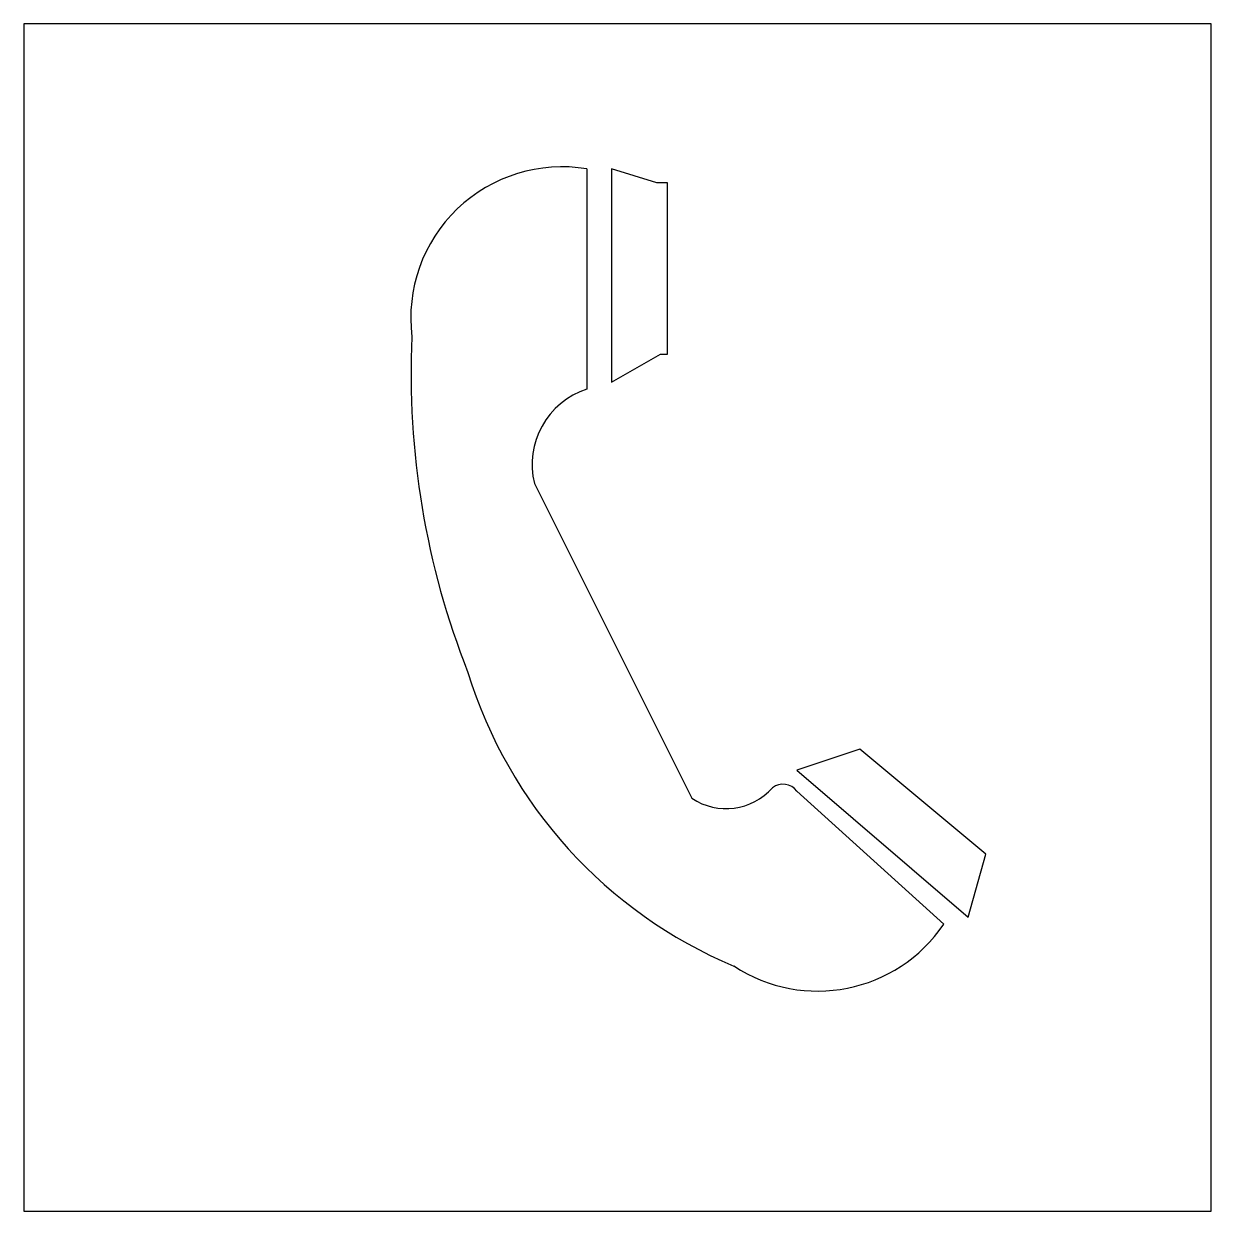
# Model space of a CAD drawing. Extents: x -0.65 to 0.85, y -0.92 to 0.58.
import ezdxf

# ---------------------------------------------------------------- set-up
doc = ezdxf.new("R2010")
doc.units = 0
doc.header["$LTSCALE"] = 0.2

msp = doc.modelspace()

# ---------------------------------------------------------------- linework, layer by layer
for p, q in [((0.0663, 0.3974), (0.0663, 0.1192)), ((0.0972, 0.3974), (0.0972, 0.1281)), ((0.1547, 0.3798), (0.0972, 0.3974)), ((0.1679, 0.3798), (0.1547, 0.3798)), ((0.1679, 0.1634), (0.1679, 0.3798)), ((0.0972, 0.1281), (0.1591, 0.1634)), ((0.1591, 0.1634), (0.1679, 0.1634)), ((0, 0), (0.1989, -0.3974)), ((0.411, -0.3356), (0.3314, -0.3621)), ((0.5701, -0.4681), (0.411, -0.3356)), ((0.3314, -0.3621), (0.548, -0.5476)), ((0.3314, -0.3886), (0.5171, -0.5564)), ((0.548, -0.5476), (0.5701, -0.4681))]:
    msp.add_line(p, q)
at = {"flags": 128}
msp.add_lwpolyline([(-0.6451, -0.9192), (0.8549, -0.9192), (0.8549, 0.5808), (-0.6451, 0.5808)], close=True, dxfattribs=at)
for centre, radius, start, end in [((0.0348, 0.2091), 0.191, 80.5167, 187.1032), ((0.8642, 0.1375), 1.02, 177.3066, 201.6316), ((0.097, 0.0241), 0.0999, 107.8742, 193.981), ((0.4805, -0.0649), 0.5906, 197.0925, 247.2244), ((0.2422, -0.3333), 0.0774, 235.9791, 318.8729), ((0.3138, -0.4019), 0.0221, 36.9051, 126.8464), ((0.3577, -0.4488), 0.1923, 236.6255, 325.9782)]:
    msp.add_arc(centre, radius, start, end)

doc.saveas('drawing.dxf')
